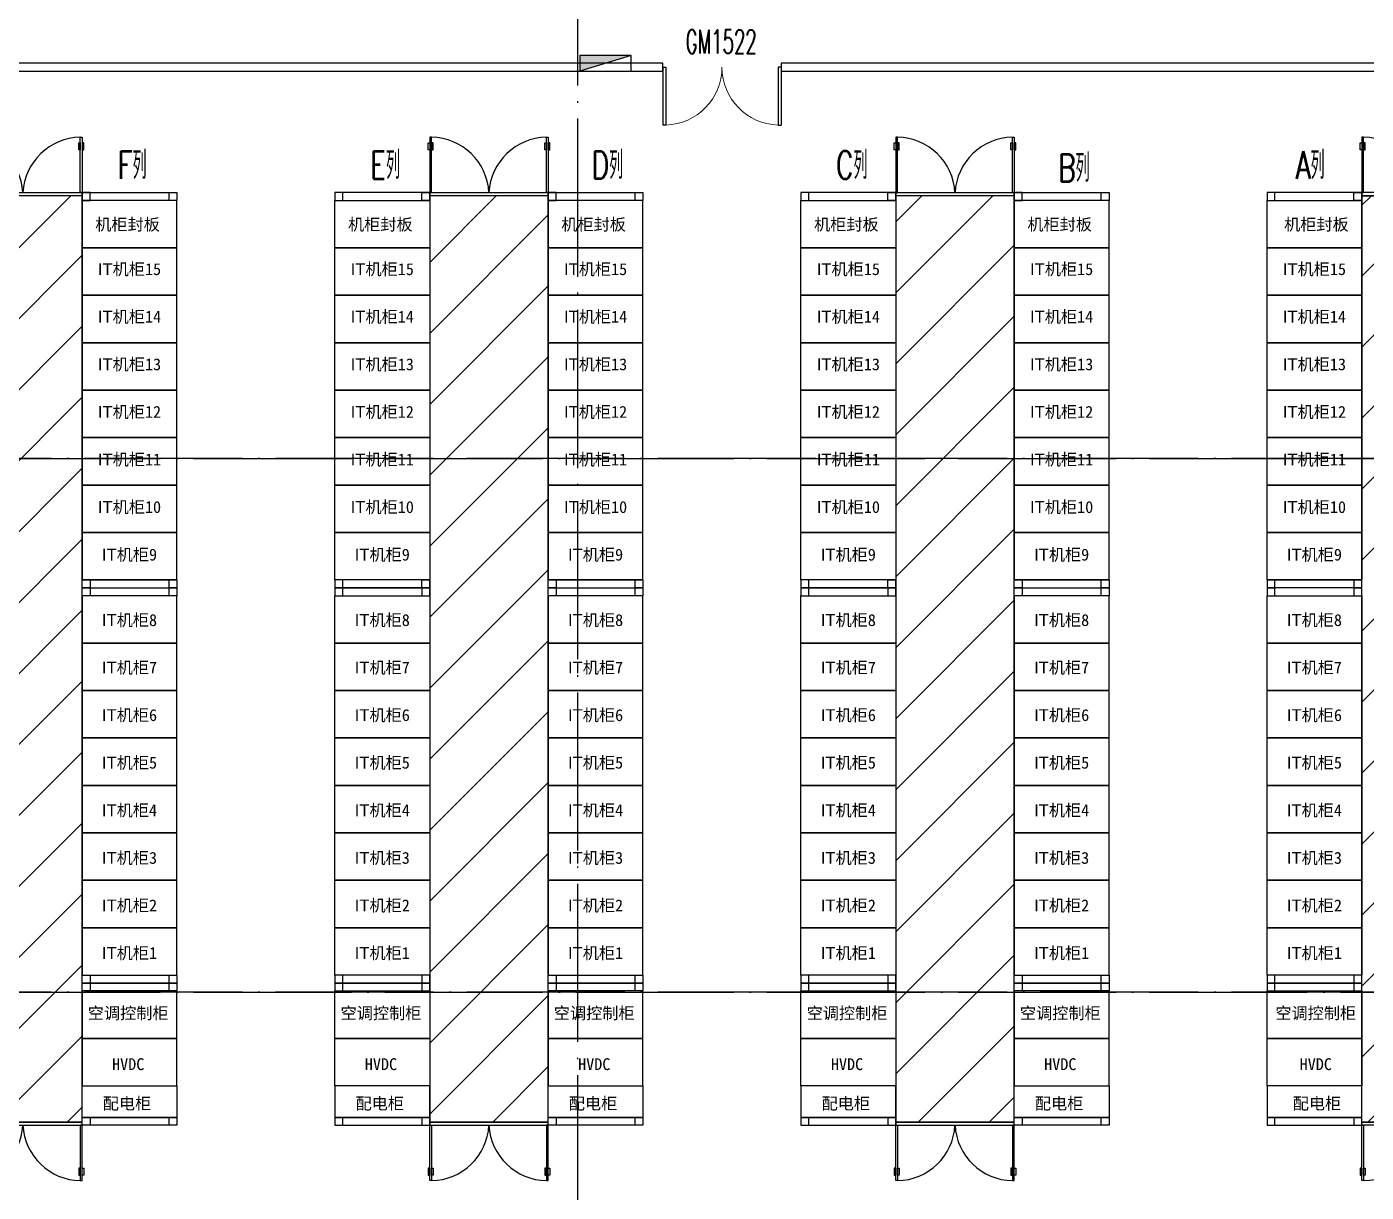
# Model space of a CAD drawing. Extents: x 758840 to 1108724, y -102573 to 143521.
# Drawn here: x 883163 to 900119, y 78156 to 92899 of the extents above; entities that cross this region are included whole.
import ezdxf

# ---------------------------------------------------------------- set-up
doc = ezdxf.new("R2010")
doc.units = 0
doc.header["$LTSCALE"] = 1000
doc.header["$MEASUREMENT"] = 0
doc.linetypes.add('CENTER', pattern=[2, 1.25, -0.25, 0.25, -0.25])
doc.linetypes.add('DOTE', pattern=[2.42, 2, -0.2, 0.02, -0.2])
for name, color, linetype in [('DOOR_FIRE', 4, 'Continuous'), ('DOTE', 8, 'DOTE'), ('EQUIP_消火栓', 7, 'Continuous'), ('TB-框架', 4, 'Continuous'), ('WALL', 6, 'Continuous'), ('WINDOW_TEXT', 7, 'Continuous'), ('编号图层', 7, 'Continuous')]:
    doc.layers.add(name, color=color, linetype=linetype)
doc.styles.add('_TCH_DIM_T3', font='SIMPLEX', dxfattribs={"width": 0.705882, "bigfont": 'GBCBIG'})
doc.styles.add('_TCH_WINDOW', font='SIMPLEX.shx', dxfattribs={"width": 0.8, "height": 3.5, "bigfont": 'GBCBIG.shx'})
doc.styles.get("Standard").update_dxf_attribs({"font": 'gbenor.shx', "bigfont": 'gbcbig.shx'})

# ---------------------------------------------------------------- blocks, each defined once
blk = doc.blocks.new('$TwtSys$00000434')
for p, q in [((-0.5, 0.5), (-0.5, -0.5)), ((-0.5, -0.5), (0.5, 0.5)), ((0.5, 0.5), (-0.5, 0.5)), ((0.5, -0.5), (0.5, 0.5)), ((-0.5, -0.5), (0.5, -0.5))]:
    blk.add_line(p, q)
blk.add_solid([(0.5, -0.5), (0.5, 0.5), (-0.5, -0.5)])
blk = doc.blocks.new('消火栓-半栋')
at = {"layer": 'EQUIP_消火栓', "linetype": 'CENTER', "xscale": -650, "yscale": -200, "zscale": 650}
blk.add_blockref('$TwtSys$00000434', (101355, 48700), dxfattribs=at)
blk = doc.blocks.new('TB-15Rack-U')
at = {"layer": 'TB-框架', "ltscale": 5}
h = blk.add_hatch(dxfattribs=at)
h.set_pattern_fill('ANSI31', color=254, scale=400)
h.set_pattern_definition([(45, (-795663, -79037.5), (-449.0128, 449.0128), [])])
h.paths.add_polyline_path([(1200, 40), (2700, 40), (2700, 11760), (1200, 11760)])
at = {"layer": 'TB-框架', "color": 3}
for p, q in [((3900, 6900), (2700, 6900)), ((2700, 6900), (2800, 6900)), ((2700, 6800), (2700, 6900)), ((2800, 6800), (2700, 6800)), ((2800, 6900), (2800, 6800)), ((2800, 6800), (3800, 6800)), ((2800, 6800), (3800, 6800)), ((3800, 6900), (3900, 6900)), ((3800, 6800), (3800, 6900)), ((3900, 6800), (3800, 6800)), ((3900, 6900), (3900, 6800))]:
    blk.add_line(p, q, dxfattribs=at)
for points in [[(1200, 12341), (1180, 12341), (1180, 12430), (1200, 12430)], [(1200, 11800), (1223, 11800), (1223, 12500), (1200, 12500)], [(1223, 12341), (1243, 12341), (1243, 12430), (1223, 12430)], [(2677, 12341), (2657, 12341), (2657, 12430), (2677, 12430)], [(2700, 11800), (2677, 11800), (2677, 12500), (2700, 12500)], [(2700, 12341), (2720, 12341), (2720, 12430), (2700, 12430)], [(0, 11700), (1200, 11700), (1200, 11800), (0, 11800)], [(0, 11700), (100, 11700), (100, 11800), (0, 11800)], [(0, 11700), (1200, 11700), (1200, 11100), (0, 11100)], [(1100, 11800), (1200, 11800), (1200, 11700), (1100, 11700)], [(1200, 11800), (2700, 11800), (2700, 11760), (1200, 11760)], [(1200, 40), (2700, 40), (2700, 11760), (1200, 11760)], [(3900, 11700), (2700, 11700), (2700, 11800), (3900, 11800)], [(2800, 11800), (2700, 11800), (2700, 11700), (2800, 11700)], [(3900, 11700), (2700, 11700), (2700, 11100), (3900, 11100)], [(3900, 11700), (3800, 11700), (3800, 11800), (3900, 11800)], [(0, 11100), (1200, 11100), (1200, 10500), (0, 10500)], [(3900, 11100), (2700, 11100), (2700, 10500), (3900, 10500)], [(0, 10500), (1200, 10500), (1200, 9900), (0, 9900)], [(3900, 10500), (2700, 10500), (2700, 9900), (3900, 9900)], [(0, 9900), (1200, 9900), (1200, 9300), (0, 9300)], [(3900, 9900), (2700, 9900), (2700, 9300), (3900, 9300)], [(0, 9300), (1200, 9300), (1200, 8700), (0, 8700)], [(3900, 9300), (2700, 9300), (2700, 8700), (3900, 8700)], [(0, 8700), (1200, 8700), (1200, 8100), (0, 8100)], [(3900, 8700), (2700, 8700), (2700, 8100), (3900, 8100)], [(0, 8100), (1200, 8100), (1200, 7500), (0, 7500)], [(3900, 8100), (2700, 8100), (2700, 7500), (3900, 7500)], [(0, 7500), (1200, 7500), (1200, 6900), (0, 6900)], [(3900, 7500), (2700, 7500), (2700, 6900), (3900, 6900)], [(0, 6800), (1200, 6800), (1200, 6900), (0, 6900)], [(0, 6800), (100, 6800), (100, 6900), (0, 6900)], [(100, 6800), (0, 6800), (0, 6700), (100, 6700)], [(0, 6700), (1200, 6700), (1200, 6800), (0, 6800)], [(1100, 6900), (1200, 6900), (1200, 6800), (1100, 6800)], [(1200, 6800), (1100, 6800), (1100, 6700), (1200, 6700)], [(2700, 6800), (2800, 6800), (2800, 6700), (2700, 6700)], [(3800, 6800), (3900, 6800), (3900, 6700), (3800, 6700)], [(0, 6700), (1200, 6700), (1200, 6100), (0, 6100)], [(3900, 6700), (2700, 6700), (2700, 6100), (3900, 6100)], [(0, 6100), (1200, 6100), (1200, 5500), (0, 5500)], [(3900, 6100), (2700, 6100), (2700, 5500), (3900, 5500)], [(0, 5500), (1200, 5500), (1200, 4900), (0, 4900)], [(3900, 5500), (2700, 5500), (2700, 4900), (3900, 4900)], [(0, 4900), (1200, 4900), (1200, 4300), (0, 4300)], [(3900, 4900), (2700, 4900), (2700, 4300), (3900, 4300)], [(0, 4300), (1200, 4300), (1200, 3700), (0, 3700)], [(3900, 4300), (2700, 4300), (2700, 3700), (3900, 3700)], [(0, 3700), (1200, 3700), (1200, 3100), (0, 3100)], [(3900, 3700), (2700, 3700), (2700, 3100), (3900, 3100)], [(0, 3100), (1200, 3100), (1200, 2500), (0, 2500)], [(3900, 3100), (2700, 3100), (2700, 2500), (3900, 2500)], [(0, 2500), (1200, 2500), (1200, 1900), (0, 1900)], [(3900, 2500), (2700, 2500), (2700, 1900), (3900, 1900)], [(100, 1900), (0, 1900), (0, 1800), (100, 1800)], [(0, 1800), (1200, 1800), (1200, 1900), (0, 1900)], [(1200, 1900), (1100, 1900), (1100, 1800), (1200, 1800)], [(2700, 1900), (2800, 1900), (2800, 1800), (2700, 1800)], [(3900, 1800), (2700, 1800), (2700, 1900), (3900, 1900)], [(3800, 1900), (3900, 1900), (3900, 1800), (3800, 1800)], [(100, 1800), (0, 1800), (0, 1700), (100, 1700)], [(0, 1700), (1200, 1700), (1200, 1800), (0, 1800)], [(0, 1700), (1200, 1700), (1200, 1100), (0, 1100)], [(1200, 1800), (1100, 1800), (1100, 1700), (1200, 1700)], [(2700, 1800), (2800, 1800), (2800, 1700), (2700, 1700)], [(3900, 1700), (2700, 1700), (2700, 1800), (3900, 1800)], [(3900, 1700), (2700, 1700), (2700, 1100), (3900, 1100)], [(3800, 1800), (3900, 1800), (3900, 1700), (3800, 1700)], [(0, 1100), (1200, 1100), (1200, 500), (0, 500)], [(3900, 1100), (2700, 1100), (2700, 500), (3900, 500)], [(1200, 500), (0, 500), (0, 100), (1200, 100)], [(2700, 500), (3900, 500), (3900, 100), (2700, 100)], [(100, 100), (0, 100), (0, 0), (100, 0)], [(0, 0), (1200, 0), (1200, 100), (0, 100)], [(1200, 100), (1100, 100), (1100, 0), (1200, 0)], [(1200, 0), (2700, 0), (2700, 40), (1200, 40)], [(1200, 0), (1223, 0), (1223, -700), (1200, -700)], [(2700, 0), (2677, 0), (2677, -700), (2700, -700)], [(2700, 100), (2800, 100), (2800, 0), (2700, 0)], [(3900, 0), (2700, 0), (2700, 100), (3900, 100)], [(3800, 100), (3900, 100), (3900, 0), (3800, 0)], [(1200, -541), (1180, -541), (1180, -630), (1200, -630)], [(1223, -541), (1243, -541), (1243, -630), (1223, -630)], [(2677, -541), (2657, -541), (2657, -630), (2677, -630)], [(2700, -541), (2720, -541), (2720, -630), (2700, -630)]]:
    blk.add_lwpolyline(points, close=True, dxfattribs=at)
for centre, start, end in [((1211, 11760), 3.2002, 89.0466), ((2689, 11760), 90.9452, 176.9194), ((2689, 40), 183.0806, 269.0548), ((1211, 40), 270.9534, 356.7998)]:
    blk.add_arc(centre, 740, start, end, dxfattribs=at)
at = {"layer": 'TB-框架', "color": 8, "lineweight": 5, "ltscale": 5, "char_height": 150, "width": 1200, "attachment_point": 5}
for s, insert in [('{\\fKaiTi_GB2312|b0|i0|c134|p49;机柜封板}', (575, 11388)), ('{\\fKaiTi_GB2312|b0|i0|c134|p49;机柜封板}', (3275, 11388)), ('{\\fArial|b0|i0|c134|p34;IT\\fKaiTi|b0|i0|c134|p49;机柜15}', (600, 10823)), ('{\\fArial|b0|i0|c134|p34;IT\\fKaiTi|b0|i0|c134|p49;机柜15}', (3300, 10823)), ('{\\fArial|b0|i0|c134|p34;IT\\fKaiTi|b0|i0|c134|p49;机柜14}', (600, 10221)), ('{\\fArial|b0|i0|c134|p34;IT\\fKaiTi|b0|i0|c134|p49;机柜14}', (3300, 10221)), ('{\\fArial|b0|i0|c134|p34;IT\\fKaiTi|b0|i0|c134|p49;机柜13}', (600, 9619)), ('{\\fArial|b0|i0|c134|p34;IT\\fKaiTi|b0|i0|c134|p49;机柜13}', (3300, 9619)), ('{\\fArial|b0|i0|c134|p34;IT\\fKaiTi|b0|i0|c134|p49;机柜12}', (600, 9017)), ('{\\fArial|b0|i0|c134|p34;IT\\fKaiTi|b0|i0|c134|p49;机柜12}', (3300, 9017)), ('{\\fArial|b0|i0|c134|p34;IT\\fKaiTi|b0|i0|c134|p49;机柜11}', (600, 8415)), ('{\\fArial|b0|i0|c134|p34;IT\\fKaiTi|b0|i0|c134|p49;机柜11}', (3300, 8415)), ('{\\fArial|b0|i0|c134|p34;IT\\fKaiTi|b0|i0|c134|p49;机柜10}', (600, 7813)), ('{\\fArial|b0|i0|c134|p34;IT\\fKaiTi|b0|i0|c134|p49;机柜10}', (3300, 7813)), ('{\\fArial|b0|i0|c134|p34;IT\\fKaiTi|b0|i0|c134|p49;机柜9}', (600, 7211)), ('{\\fArial|b0|i0|c134|p34;IT\\fKaiTi|b0|i0|c134|p49;机柜9}', (3300, 7211)), ('{\\fArial|b0|i0|c0|p34;IT\\fKaiTi|b0|i0|c134|p49;机柜8}', (600, 6383)), ('{\\fArial|b0|i0|c0|p34;IT\\fKaiTi|b0|i0|c134|p49;机柜8}', (3300, 6383)), ('{\\fArial|b0|i0|c0|p34;IT\\fKaiTi|b0|i0|c134|p49;机柜7}', (600, 5783)), ('{\\fArial|b0|i0|c0|p34;IT\\fKaiTi|b0|i0|c134|p49;机柜7}', (3300, 5783)), ('{\\fArial|b0|i0|c0|p34;IT\\fKaiTi|b0|i0|c134|p49;机柜6}', (600, 5181)), ('{\\fArial|b0|i0|c0|p34;IT\\fKaiTi|b0|i0|c134|p49;机柜6}', (3300, 5181)), ('{\\fArial|b0|i0|c0|p34;IT\\fKaiTi|b0|i0|c134|p49;机柜5}', (600, 4579)), ('{\\fArial|b0|i0|c0|p34;IT\\fKaiTi|b0|i0|c134|p49;机柜5}', (3300, 4579)), ('{\\fArial|b0|i0|c0|p34;IT\\fKaiTi|b0|i0|c134|p49;机柜4}', (600, 3977)), ('{\\fArial|b0|i0|c0|p34;IT\\fKaiTi|b0|i0|c134|p49;机柜4}', (3300, 3977)), ('{\\fArial|b0|i0|c0|p34;IT\\fKaiTi|b0|i0|c134|p49;机柜3}', (600, 3375)), ('{\\fArial|b0|i0|c0|p34;IT\\fKaiTi|b0|i0|c134|p49;机柜3}', (3300, 3375)), ('{\\fArial|b0|i0|c0|p34;IT\\fKaiTi|b0|i0|c134|p49;机柜2}', (600, 2773)), ('{\\fArial|b0|i0|c0|p34;IT\\fKaiTi|b0|i0|c134|p49;机柜2}', (3300, 2773)), ('{\\fArial|b0|i0|c0|p34;IT\\fKaiTi|b0|i0|c134|p49;机柜1}', (600, 2171)), ('{\\fArial|b0|i0|c0|p34;IT\\fKaiTi|b0|i0|c134|p49;机柜1}', (3300, 2171)), ('{\\fKaiTi|b0|i0|c134|p49;空调控制柜}', (583, 1411)), ('{\\fKaiTi|b0|i0|c134|p49;空调控制柜}', (3283, 1411)), ('{\\fKaiTi|b0|i0|c134|p49;HVDC}', (583, 772)), ('{\\fKaiTi|b0|i0|c134|p49;HVDC}', (3283, 772)), ('{\\fKaiTi|b0|i0|c134|p49;配电柜}', (568, 268)), ('{\\fKaiTi|b0|i0|c134|p49;配电柜}', (3268, 268))]:
    blk.add_mtext(s, dxfattribs=dict(at, insert=insert))
blk = doc.blocks.new('TB-15Rack-UR')
at = {"layer": 'TB-框架', "ltscale": 5}
h = blk.add_hatch(dxfattribs=at)
h.set_pattern_fill('ANSI31', color=254, scale=400)
h.set_pattern_definition([(45, (-763158.8, -90837.5), (-449.0128, 449.0128), [])])
h.paths.add_polyline_path([(50, -11760), (-1100, -11760), (-1100, -40), (50, -40)])
at = {"layer": 'TB-框架', "color": 3}
for p, q in [((50, -40), (-1100, -40)), ((-2300, -4900), (-1100, -4900)), ((-2200, -4900), (-2300, -4900)), ((-2300, -4900), (-2300, -5000)), ((-2200, -5000), (-2200, -4900)), ((-1100, -4900), (-1200, -4900)), ((-1200, -4900), (-1200, -5000)), ((-1100, -5000), (-1100, -4900)), ((-2300, -5000), (-2200, -5000)), ((-1200, -5000), (-2200, -5000)), ((-1200, -5000), (-2200, -5000)), ((-1200, -5000), (-1100, -5000)), ((50, -11760), (-1100, -11760))]:
    blk.add_line(p, q, dxfattribs=at)
for points in [[(-1100, 0), (-1077, 0), (-1077, 700), (-1100, 700)], [(-1100, 541), (-1120, 541), (-1120, 630), (-1100, 630)], [(-1077, 541), (-1057, 541), (-1057, 630), (-1077, 630)], [(50, 0), (-1100, 0), (-1100, -40), (50, -40)], [(-2300, -100), (-1100, -100), (-1100, 0), (-2300, 0)], [(-2300, -100), (-2200, -100), (-2200, 0), (-2300, 0)], [(-2300, -100), (-1100, -100), (-1100, -700), (-2300, -700)], [(-1200, 0), (-1100, 0), (-1100, -100), (-1200, -100)], [(50, -11760), (-1100, -11760), (-1100, -40), (50, -40)], [(-2300, -700), (-1100, -700), (-1100, -1300), (-2300, -1300)], [(-2300, -1300), (-1100, -1300), (-1100, -1900), (-2300, -1900)], [(-2300, -1900), (-1100, -1900), (-1100, -2500), (-2300, -2500)], [(-2300, -2500), (-1100, -2500), (-1100, -3100), (-2300, -3100)], [(-2300, -3100), (-1100, -3100), (-1100, -3700), (-2300, -3700)], [(-2300, -3700), (-1100, -3700), (-1100, -4300), (-2300, -4300)], [(-2300, -4300), (-1100, -4300), (-1100, -4900), (-2300, -4900)], [(-2200, -5000), (-2300, -5000), (-2300, -5100), (-2200, -5100)], [(-1100, -5000), (-1200, -5000), (-1200, -5100), (-1100, -5100)], [(-2300, -5100), (-1100, -5100), (-1100, -5700), (-2300, -5700)], [(-2300, -5700), (-1100, -5700), (-1100, -6300), (-2300, -6300)], [(-2300, -6300), (-1100, -6300), (-1100, -6900), (-2300, -6900)], [(-2300, -6900), (-1100, -6900), (-1100, -7500), (-2300, -7500)], [(-2300, -7500), (-1100, -7500), (-1100, -8100), (-2300, -8100)], [(-2300, -8100), (-1100, -8100), (-1100, -8700), (-2300, -8700)], [(-2300, -8700), (-1100, -8700), (-1100, -9300), (-2300, -9300)], [(-2300, -9300), (-1100, -9300), (-1100, -9900), (-2300, -9900)], [(-2200, -9900), (-2300, -9900), (-2300, -10000), (-2200, -10000)], [(-2300, -10000), (-1100, -10000), (-1100, -9900), (-2300, -9900)], [(-2200, -10000), (-2300, -10000), (-2300, -10100), (-2200, -10100)], [(-2300, -10100), (-1100, -10100), (-1100, -10000), (-2300, -10000)], [(-1100, -9900), (-1200, -9900), (-1200, -10000), (-1100, -10000)], [(-1100, -10000), (-1200, -10000), (-1200, -10100), (-1100, -10100)], [(-2300, -10100), (-1100, -10100), (-1100, -10700), (-2300, -10700)], [(-2300, -10700), (-1100, -10700), (-1100, -11300), (-2300, -11300)], [(-1100, -11300), (-2300, -11300), (-2300, -11700), (-1100, -11700)], [(-2200, -11700), (-2300, -11700), (-2300, -11800), (-2200, -11800)], [(-2300, -11800), (-1100, -11800), (-1100, -11700), (-2300, -11700)], [(-1100, -11700), (-1200, -11700), (-1200, -11800), (-1100, -11800)], [(50, -11800), (-1100, -11800), (-1100, -11760), (50, -11760)], [(-1100, -11800), (-1077, -11800), (-1077, -12500), (-1100, -12500)], [(-1100, -12341), (-1120, -12341), (-1120, -12430), (-1100, -12430)], [(-1077, -12341), (-1057, -12341), (-1057, -12430), (-1077, -12430)]]:
    blk.add_lwpolyline(points, close=True, dxfattribs=at)
for centre, start, end in [((-1089, -40), 3.0806, 89.0548), ((-1089, -11760), 270.9452, 356.9194)]:
    blk.add_arc(centre, 740, start, end, dxfattribs=at)
at = {"layer": 'TB-框架', "color": 8, "lineweight": 5, "ltscale": 5, "char_height": 150, "width": 1200, "attachment_point": 5}
for s, insert in [('{\\fKaiTi_GB2312|b0|i0|c134|p49;机柜封板}', (-1675, -412)), ('{\\fArial|b0|i0|c134|p34;IT\\fKaiTi|b0|i0|c134|p49;机柜15}', (-1700, -977)), ('{\\fArial|b0|i0|c134|p34;IT\\fKaiTi|b0|i0|c134|p49;机柜14}', (-1700, -1579)), ('{\\fArial|b0|i0|c134|p34;IT\\fKaiTi|b0|i0|c134|p49;机柜13}', (-1700, -2181)), ('{\\fArial|b0|i0|c134|p34;IT\\fKaiTi|b0|i0|c134|p49;机柜12}', (-1700, -2783)), ('{\\fArial|b0|i0|c134|p34;IT\\fKaiTi|b0|i0|c134|p49;机柜11}', (-1700, -3385)), ('{\\fArial|b0|i0|c134|p34;IT\\fKaiTi|b0|i0|c134|p49;机柜10}', (-1700, -3987)), ('{\\fArial|b0|i0|c134|p34;IT\\fKaiTi|b0|i0|c134|p49;机柜9}', (-1700, -4589)), ('{\\fArial|b0|i0|c0|p34;IT\\fKaiTi|b0|i0|c134|p49;机柜8}', (-1700, -5417)), ('{\\fArial|b0|i0|c0|p34;IT\\fKaiTi|b0|i0|c134|p49;机柜7}', (-1700, -6017)), ('{\\fArial|b0|i0|c0|p34;IT\\fKaiTi|b0|i0|c134|p49;机柜6}', (-1700, -6619)), ('{\\fArial|b0|i0|c0|p34;IT\\fKaiTi|b0|i0|c134|p49;机柜5}', (-1700, -7221)), ('{\\fArial|b0|i0|c0|p34;IT\\fKaiTi|b0|i0|c134|p49;机柜4}', (-1700, -7823)), ('{\\fArial|b0|i0|c0|p34;IT\\fKaiTi|b0|i0|c134|p49;机柜3}', (-1700, -8425)), ('{\\fArial|b0|i0|c0|p34;IT\\fKaiTi|b0|i0|c134|p49;机柜2}', (-1700, -9027)), ('{\\fArial|b0|i0|c0|p34;IT\\fKaiTi|b0|i0|c134|p49;机柜1}', (-1700, -9629)), ('{\\fKaiTi|b0|i0|c134|p49;空调控制柜}', (-1683, -10389)), ('{\\fKaiTi|b0|i0|c134|p49;HVDC}', (-1683, -11028)), ('{\\fKaiTi|b0|i0|c134|p49;配电柜}', (-1668, -11532))]:
    blk.add_mtext(s, dxfattribs=dict(at, insert=insert))
blk = doc.blocks.new('$DorLib2D$00000002')
for p, q in [((-0.5, 0), (-0.5, 0.4875)), ((-0.475, 0.4875), (-0.5, 0.4875)), ((-0.475, 0), (-0.475, 0.4875)), ((0.475, 0), (0.475, 0.4875)), ((0.475, 0.4875), (0.5, 0.4875)), ((0.5, 0), (0.5, 0.4875)), ((-0.5, 0), (-0.475, 0)), ((0.5, 0), (0.475, 0))]:
    blk.add_line(p, q)
at = {"lineweight": 13}
for centre, start, end in [((-0.4875, 0), 0, 88.53072), ((0.4875, 0), 91.46928, 180)]:
    blk.add_arc(centre, 0.4875, start, end, dxfattribs=at)

msp = doc.modelspace()

# ---------------------------------------------------------------- linework, layer by layer
at = {"layer": 'DOTE'}
for p, q in [((890133.02, 103837.52), (890133.02, 34437.52)), ((771533.02, 87437.52), (914933.02, 87437.52)), ((914933.02, 87437.52), (775066.25, 87437.52)), ((771533.02, 80687.52), (914933.02, 80687.52)), ((914933.02, 80687.52), (775066.25, 80687.52))]:
    msp.add_line(p, q, dxfattribs=at)
at = {"layer": 'WALL', "color": 4}
for p, q in [((891213.02, 92437.52), (863213.02, 92437.52)), ((891213.02, 92337.52), (891213.02, 92437.52)), ((901213.02, 92437.52), (892713.02, 92437.52)), ((892713.02, 92437.52), (892713.02, 92337.52)), ((863213.02, 92337.52), (891213.02, 92337.52)), ((892713.02, 92337.52), (901213.02, 92337.52))]:
    msp.add_line(p, q, dxfattribs=at)

# ---------------------------------------------------------------- block references
msp.add_blockref('消火栓-半栋', (789133.02, 43737.52))
at = {"layer": 'DOOR_FIRE', "color": 4}
ref = msp.add_blockref('$DorLib2D$00000002', (891963.02, 92387.52), dxfattribs=dict(at, xscale=-1500, yscale=-1500, zscale=100))
ref.add_attrib('A', 'GM1522', (891503.02, 92563.77), dxfattribs={"layer": 'WINDOW_TEXT', "color": 4, "ltscale": 5, "height": 297.5, "style": '_TCH_WINDOW', "width": 0.564706})
at = {"layer": 'TB-框架'}
for p in [(881163.02, 79002.52), (887063.02, 79002.52), (892963.02, 79002.52)]:
    msp.add_blockref('TB-15Rack-U', p, dxfattribs=at)
at = {"layer": 'TB-框架', "color": 254}
msp.add_blockref('TB-15Rack-UR', (901163.02, 90802.52), dxfattribs=at)

# ---------------------------------------------------------------- texts
at = {"layer": '编号图层', "color": 8, "style": '_TCH_DIM_T3', "width": 0.705882}
for s, p in [('F列', (884310.98, 90974.63)), ('E列', (887507.87, 90974.63)), ('D列', (890310.98, 90974.63)), ('C列', (893404.76, 90974.63)), ('B列', (896217.2, 90939.63)), ('A列', (899223.42, 90974.63))]:
    msp.add_text(s, height=350, dxfattribs=at).set_placement(p)

doc.saveas('drawing.dxf')
